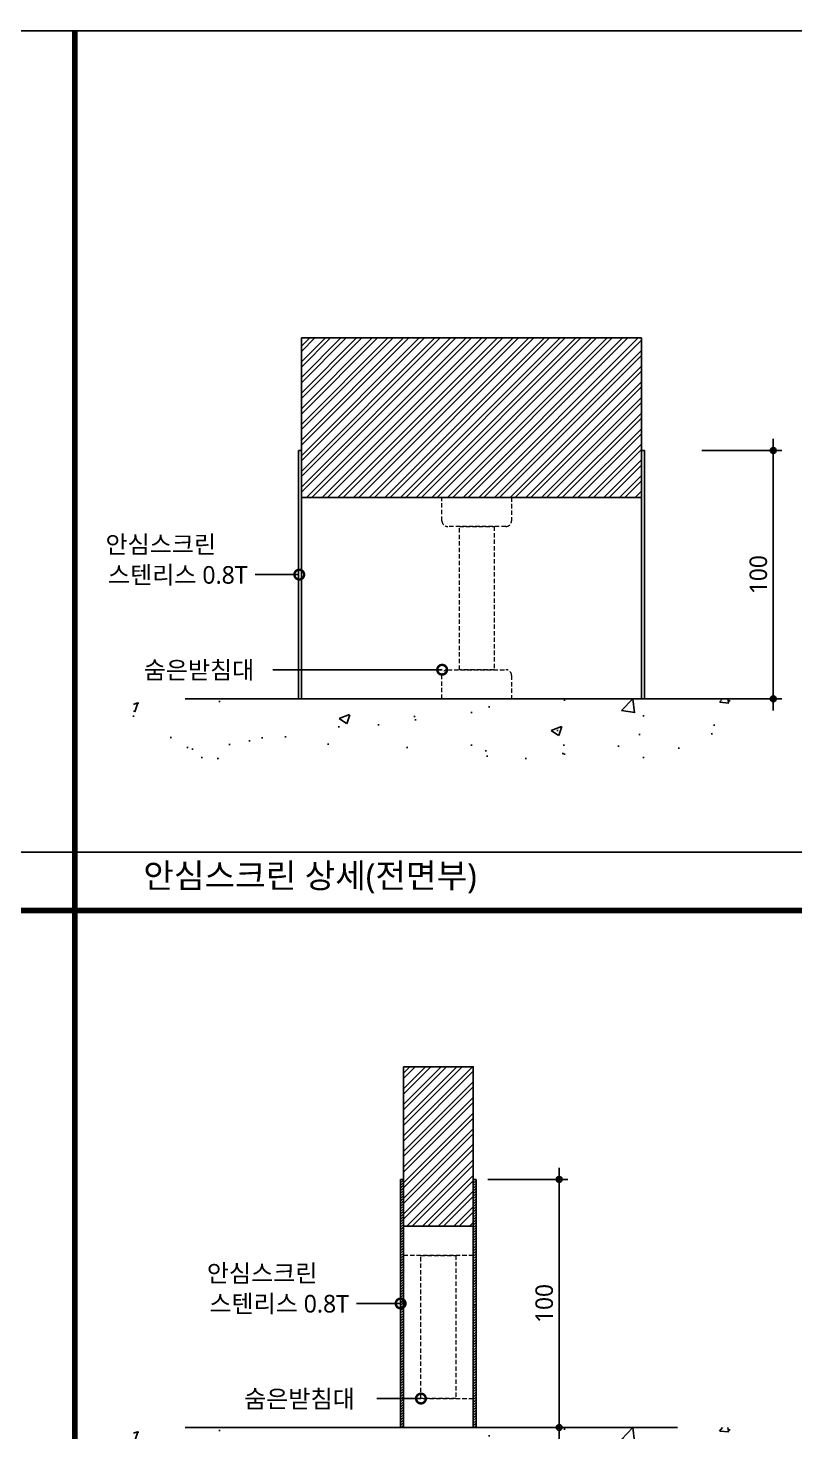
# Model space of a CAD drawing. Extents: x -256 to 8104, y -176 to 5714.
# Drawn here: x 4485 to 5805, y 3126 to 5543 of the extents above; entities that cross this region are included whole.
import ezdxf
from ezdxf.enums import TextEntityAlignment as Align

# ---------------------------------------------------------------- set-up
doc = ezdxf.new("R2010")
doc.units = 0
doc.header["$LTSCALE"] = 30
doc.linetypes.add('HIDDEN', pattern=[0.375, 0.25, -0.125])
doc.layers.get('0').update_dxf_attribs({"linetype": 'CONTINUOUS'})
doc.layers.get('DEFPOINTS').update_dxf_attribs({"linetype": 'CONTINUOUS'})
for name, color, linetype in [('DIM', 7, 'CONTINUOUS'), ('HAT', 8, 'CONTINUOUS'), ('HID', 9, 'HIDDEN'), ('TIT', 3, 'CONTINUOUS'), ('문자', 3, 'CONTINUOUS'), ('치수', 1, 'CONTINUOUS'), ('판넬', 2, 'CONTINUOUS'), ('해치', 8, 'CONTINUOUS')]:
    doc.layers.add(name, color=color, linetype=linetype)
doc.styles.add('돋움', font='malgun.ttf')
doc.dimstyles.new('10', dxfattribs={"dimscale": 10, "dimtxt": 3, "dimasz": 1, "dimexe": 1.5, "dimexo": 2, "dimgap": 1, "dimtad": 1, "dimdec": 0, "dimlunit": 6, "dimtxsty": '돋움', "dimblk": 'DIMDOT', "dimcen": -1, "dimdle": 1.5, "dimclrt": 3, "dimazin": 3, "dimtfac": 1, "dimtdec": 0, "dimtix": 1, "dimtmove": 2, "dimatfit": 3, "dimldrblk": 'DIMDOT', "dimarcsym": 0})

# ---------------------------------------------------------------- blocks, each defined once
blk = doc.blocks.new('DIMDOT')
at = {"linetype": 'Continuous'}
blk.add_line((-2, 0), (2, 0), dxfattribs=at)
for radius in [0.5, 0.25]:
    blk.add_circle((0, 0), radius, dxfattribs=at)
blk = doc.blocks.new('*D339')
at = {"layer": 'DEFPOINTS', "color": 0}
for p in [(123729.4, 3774.8), (123729.4, 3347.4), (123872.3, 3347.4)]:
    blk.add_point(p, dxfattribs=at)
at = {"layer": 'DIM', "color": 0, "lineweight": -2, "ltscale": 10}
for p, q in [((123749.4, 3774.8), (123887.3, 3774.8)), ((123872.3, 3764.8), (123872.3, 3357.4)), ((123749.4, 3347.4), (123887.3, 3347.4))]:
    blk.add_line(p, q, dxfattribs=at)
at = {"layer": 'DIM', "color": 0, "lineweight": -2, "xscale": 10, "yscale": 10, "zscale": 10}
for p, rotation in [((123872.3, 3774.8), 90), ((123872.3, 3347.4), 270)]:
    blk.add_blockref('DIMDOT', p, dxfattribs=dict(at, rotation=rotation))
at = {"layer": 'DIM', "color": 3, "insert": (123846.7, 3561.1), "char_height": 30, "attachment_point": 5, "rotation": 90, "style": '돋움'}
blk.add_mtext('100', dxfattribs=at)
blk = doc.blocks.new('_DOTSMALL')
at = {"color": 0, "linetype": 'ByBlock', "const_width": 0.5}
blk.add_lwpolyline([(-0.0625, 0, 1), (0.0625, 0, 1)], format="xyb", close=True, dxfattribs=at)
blk = doc.blocks.new('A$C63EC304E')
at = {"layer": '치수', "color": 1, "xscale": 2.5, "yscale": 2.5, "zscale": 2.5, "rotation": 234.3098741996962}
blk.add_blockref('_DOTSMALL', (0.31, 0.31), dxfattribs=at)
blk = doc.blocks.new('A$C2BC9653E')
at = {"layer": '치수', "xscale": 0.3333333333333333, "yscale": 0.3333333333333333, "zscale": 0.3333333333333333}
blk.add_blockref('A$C63EC304E', (0, 0), dxfattribs=at)
blk = doc.blocks.new('A$C7FC71301')
at = {"layer": '치수', "rotation": 180}
blk.add_blockref('A$C2BC9653E', (0.208, 0.208), dxfattribs=at)
blk = doc.blocks.new('A$C4A20372B')
at = {"layer": '치수'}
blk.add_blockref('A$C7FC71301', (0, 0), dxfattribs=at)
blk = doc.blocks.new('A$C566469F5')
at = {"layer": '치수'}
blk.add_blockref('A$C4A20372B', (0, 0), dxfattribs=at)
blk = doc.blocks.new('A$C7E317CD4')
at = {"layer": '해치', "xscale": 2, "yscale": 2, "zscale": 2}
blk.add_blockref('A$C566469F5', (0, 0), dxfattribs=at)
blk = doc.blocks.new('A$C601D7F27')
at = {"layer": '치수'}
blk.add_blockref('A$C7E317CD4', (0, 0), dxfattribs=at)
blk = doc.blocks.new('A$C38802C08')
at = {"layer": '치수'}
blk.add_blockref('A$C601D7F27', (0, 0), dxfattribs=at)
blk = doc.blocks.new('*D340')
at = {"layer": 'DEFPOINTS', "color": 0}
for p in [(124098.1, 5029.8), (124098.1, 4602.3), (124241, 4602.3)]:
    blk.add_point(p, dxfattribs=at)
at = {"layer": 'DIM', "color": 0, "lineweight": -2, "ltscale": 10}
for p, q in [((124118.1, 5029.8), (124256, 5029.8)), ((124241, 5019.8), (124241, 4612.3)), ((124118.1, 4602.3), (124256, 4602.3))]:
    blk.add_line(p, q, dxfattribs=at)
at = {"layer": 'DIM', "color": 0, "lineweight": -2, "xscale": 10, "yscale": 10, "zscale": 10}
for p, rotation in [((124241, 5029.8), 90), ((124241, 4602.3), 270)]:
    blk.add_blockref('DIMDOT', p, dxfattribs=dict(at, rotation=rotation))
at = {"layer": 'DIM', "color": 3, "insert": (124215.4, 4816), "char_height": 30, "attachment_point": 5, "rotation": 90, "style": '돋움'}
blk.add_mtext('100', dxfattribs=at)
blk = doc.blocks.new('BASIC_12', base_point=(118473.5, 213.7))
h = blk.add_hatch()
h.set_pattern_fill('ANSI31', color=2, style=0)
h.set_pattern_definition([(45, (121709.89, 1810.6277), (-2.245064, 2.245064), [])])
h.paths.add_polyline_path([(123604.4, 3774.8), (123599.4, 3774.8), (123599.4, 3563.2, -1), (123599.4, 3559), (123599.4, 3347.4), (123604.4, 3347.4)])
h.paths.add_polyline_path([(123729.4, 3559, -1), (123729.4, 3563.2), (123729.4, 3774.8), (123724.4, 3774.8), (123724.4, 3347.4), (123729.4, 3347.4)])
at = {"layer": 'HAT'}
h = blk.add_hatch(dxfattribs=at)
h.set_pattern_fill('ANSI32', color=256, scale=2, style=0)
h.set_pattern_definition([(45, (110171.724, -29.362), (-13.470384, 13.470384), []), (45, (110180.704, -29.362), (-13.470384, 13.470384), [])])
h.paths.add_polyline_path([(123428.6, 5223.6), (124014, 5223.6), (124014, 4948.9), (123428.6, 4948.9)])
h = blk.add_hatch(dxfattribs=at)
h.set_pattern_fill('ANSI32', color=256, scale=2, style=0)
h.set_pattern_definition([(45, (118523.04, -29.362), (-13.470384, 13.470384), []), (45, (118532.021, -29.362), (-13.470384, 13.470384), [])])
h.paths.add_polyline_path([(123724.4, 3968.6), (123604.4, 3968.6), (123604.4, 3694), (123724.4, 3694), (123724.4, 3774.8)])
at = {"layer": '해치'}
h = blk.add_hatch(dxfattribs=at)
h.set_pattern_fill('AR-CONC', color=256, style=0)
h.set_pattern_definition([(50, (121709.89, 3065.54), (182.185, -15.939), [19.05, -209.55]), (355, (121709.89, 3065.54), (-35.243, 191.057), [15.24, -167.64]), (100.451, (121725.07, 3064.22), (146.943, 175.117), [16.19, -178.09]), (46.184, (121709.9, 3116.34), (271.079, -42.042), [28.575, -314.325]), (96.636, (121732.48, 3112.84), (237.404, 247.426), [24.285, -267.135]), (351.184, (121709.9, 3116.34), (237.405, 247.425), [22.86, -251.46]), (21, (121735.29, 3103.64), (151.615, -102.2655), [19.05, -209.55]), (326, (121735.29, 3103.64), (61.802, 184.188), [15.24, -167.64]), (71.4514, (121747.92, 3095.12), (213.416, 81.923), [16.19, -178.09]), (37.5, (121709.89, 3065.545), (3.0886, 84.555), [0, -165.608, 0, -170.18, 0, -168.275]), (7.5, (121709.89, 3065.545), (66.8197, 100.1806), [0, -97.028, 0, -161.798, 0, -64.135]), (327.5, (121653.25, 3065.545), (135.5906, -5.7287), [0, -63.5, 0, -198.12, 0, -262.89]), (317.5, (121627.85, 3065.54), (148.129, 25.4265), [0, -82.55, 0, -131.572, 0, -186.69])])
h.paths.add_polyline_path([(124189.5, 4499.3), (124189.5, 4602.3), (123139.3, 4602.3), (123139.3, 4499.3)])
h = blk.add_hatch(dxfattribs=at)
h.set_pattern_fill('AR-CONC', color=256, style=0)
h.set_pattern_definition([(50, (121709.89, 1810.63), (182.185, -15.939), [19.05, -209.55]), (355, (121709.89, 1810.63), (-35.243, 191.057), [15.24, -167.64]), (100.451, (121725.07, 1809.3), (146.943, 175.117), [16.19, -178.09]), (46.184, (121709.9, 1861.43), (271.079, -42.042), [28.575, -314.325]), (96.636, (121732.48, 1857.92), (237.404, 247.426), [24.285, -267.135]), (351.184, (121709.9, 1861.43), (237.405, 247.425), [22.86, -251.46]), (21, (121735.29, 1848.73), (151.615, -102.2655), [19.05, -209.55]), (326, (121735.29, 1848.73), (61.802, 184.188), [15.24, -167.64]), (71.4514, (121747.92, 1840.2), (213.416, 81.923), [16.19, -178.09]), (37.5, (121709.89, 1810.63), (3.0886, 84.555), [0, -165.608, 0, -170.18, 0, -168.275]), (7.5, (121709.89, 1810.63), (66.8197, 100.1806), [0, -97.028, 0, -161.798, 0, -64.135]), (327.5, (121653.25, 1810.63), (135.5906, -5.7287), [0, -63.5, 0, -198.12, 0, -262.89]), (317.5, (121627.85, 1810.63), (148.129, 25.4265), [0, -82.55, 0, -131.572, 0, -186.69])])
h.paths.add_polyline_path([(124189.5, 3244.4), (124189.5, 3347.4), (123139.3, 3347.4), (123139.3, 3244.4)])
at = {"color": 2}
for p, q in [((123228.6, 4602.3), (124118.1, 4602.3)), ((123228.6, 3347.4), (124076.3, 3347.4))]:
    blk.add_line(p, q, dxfattribs=at)
at = {"color": 8}
blk.add_line((120992.3, 4337.9), (124340.1, 4337.9), dxfattribs=at)
at = {"color": 8, "const_width": 10}
for points in [[(123038.6, 2983), (123038.6, 5752.1)], [(120957.6, 4237.9), (124305.4, 4237.9)]]:
    blk.add_lwpolyline(points, dxfattribs=at)
at = {"color": 2}
for points in [[(118472.8, 5752.1), (125725.1, 5752.1), (125725.1, 213.8), (118472.8, 213.8)], [(118472.8, 5752.1), (125725.1, 5752.1), (125725.1, 213.8), (118472.8, 213.8)], [(118472.8, 5752.1), (126454.7, 5752.1), (126454.7, 213.8), (118472.8, 213.8)], [(123423.6, 5029.8), (123428.6, 5029.8), (123428.6, 4602.3), (123423.6, 4602.3)], [(124019, 5029.8), (124014, 5029.8), (124014, 4602.3), (124019, 4602.3)], [(123599.4, 3774.8), (123604.4, 3774.8), (123604.4, 3347.4), (123599.4, 3347.4)], [(123729.4, 3774.8), (123724.4, 3774.8), (123724.4, 3347.4), (123729.4, 3347.4)]]:
    blk.add_lwpolyline(points, close=True, dxfattribs=at)
at = {"layer": 'HID', "lineweight": 15}
for points in [[(123670.5, 4948.9), (123790.5, 4948.9), (123790.5, 4908.9, -0.414214), (123780.5, 4898.9), (123680.5, 4898.9, -0.414214), (123670.5, 4908.9)], [(123680.5, 4652.3), (123780.5, 4652.3, -0.414214), (123790.5, 4642.3), (123790.5, 4602.3), (123670.5, 4602.3), (123670.5, 4642.3, -0.414214)]]:
    blk.add_lwpolyline(points, format="xyb", close=True, dxfattribs=at)
for points in [[(123700.5, 4898.9), (123760.5, 4898.9), (123760.5, 4652.3), (123700.5, 4652.3)], [(123604.4, 3694), (123724.4, 3694), (123724.4, 3644), (123604.4, 3644)], [(123634.4, 3644), (123694.4, 3644), (123694.4, 3397.4), (123634.4, 3397.4)], [(123604.4, 3397.4), (123724.4, 3397.4), (123724.4, 3347.4), (123604.4, 3347.4)]]:
    blk.add_lwpolyline(points, close=True, dxfattribs=at)
at = {"layer": '치수'}
for p, q in [((123348.8, 4816), (123424.9, 4816)), ((123379.4, 4652.3), (123670.8, 4652.3)), ((123523.3, 3561.1), (123599.4, 3561.1)), ((123558.3, 3397.4), (123634.4, 3397.4))]:
    blk.add_line(p, q, dxfattribs=at)
at = {"layer": '판넬', "color": 1}
for p, q in [((123604.4, 3347.4), (123604.4, 3968.6)), ((123724.4, 3347.4), (123724.4, 3968.6))]:
    blk.add_line(p, q, dxfattribs=at)
for points in [[(123428.6, 5223.6), (124014, 5223.6), (124014, 4948.9), (123428.6, 4948.9)], [(123604.4, 3968.6), (123724.4, 3968.6), (123724.4, 3694), (123604.4, 3694)]]:
    blk.add_lwpolyline(points, close=True, dxfattribs=at)
at = {"layer": '해치', "xscale": 20, "yscale": 20, "zscale": 20}
for p in [(123420.7, 4811.9), (123666.7, 4648.1), (123595.2, 3556.9), (123630.2, 3393.2)]:
    blk.add_blockref('A$C38802C08', p, dxfattribs=at)
at = {"layer": 'TIT', "style": '돋움'}
blk.add_text('안심스크린 상세(전면부)', height=42, dxfattribs=at).set_placement((123730.5, 4276.7), align=Align.RIGHT)
at = {"layer": '문자', "style": '돋움'}
for s, p in [('안심스크린', (123186.5, 4868.7)), ('스텐리스 0.8T', (123215.7, 4815.9)), ('숨은받침대', (123252.3, 4652.2)), ('안심스크린', (123361, 3613.8)), ('스텐리스 0.8T', (123390.2, 3561)), ('숨은받침대', (123425.2, 3397.3))]:
    blk.add_text(s, height=30.34, dxfattribs=at).set_placement(p, align=Align.MIDDLE)
at = {"layer": 'DIM', "ltscale": 10}
for base, p1, p2, picture, middle in [((124241, 4602.3), (124098.1, 5029.8), (124098.1, 4602.3), '*D340', (124215.4, 4816)), ((123872.3, 3347.4), (123729.4, 3774.8), (123729.4, 3347.4), '*D339', (123846.7, 3561.1))]:
    dim = blk.add_linear_dim(base=base, p1=p1, p2=p2, angle=90, text='100', dimstyle='10', dxfattribs=at)
    dim.commit()
    dim.dimension.update_dxf_attribs({"geometry": picture, "text_midpoint": middle})

msp = doc.modelspace()

# ---------------------------------------------------------------- block references
msp.add_blockref('BASIC_12', (0, 0))

doc.saveas('drawing.dxf')
